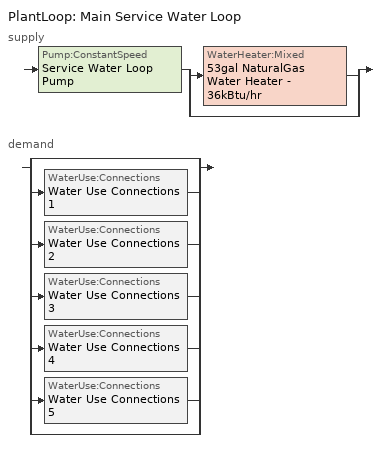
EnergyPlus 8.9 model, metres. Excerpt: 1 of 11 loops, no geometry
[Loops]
PlantLoop 'Main Service Water Loop'
 supply: Pump:ConstantSpeed 'Service Water Loop Pump' > split
  | WaterHeater:Mixed '53gal NaturalGas Water Heater - 36kBtu/hr'
  | bypass
 demand: split
  | bypass
  | WaterUse:Connections 'Water Use Connections 1'
  | WaterUse:Connections 'Water Use Connections 2'
  | WaterUse:Connections 'Water Use Connections 3'
  | WaterUse:Connections 'Water Use Connections 4'
  | WaterUse:Connections 'Water Use Connections 5'
  | bypass
[PlantLoop]
Main Service Water Loop: Fluid Type=Water; Plant Equipment Operation Scheme=Main Service Water Loop Operation Schemes; Maximum Loop Temperature {C}=60; Minimum Loop Temperature {C}=10; Maximum Loop Flow Rate {m3/s}=Autosize; Minimum Loop Flow Rate {m3/s}=0; Plant Loop Volume {m3}=Autocalculate; Load Distribution Scheme=Optimal; Plant Loop Demand Calculation Scheme=SingleSetpoint
[Sizing:Plant]
Main Service Water Loop: Loop Type=Heating; Design Loop Exit Temperature {C}=60; Loop Design Temperature Difference {deltaC}=5; Sizing Option=NonCoincident; Zone Timesteps in Averaging Window=1; Coincident Sizing Factor Mode=None
[Pump:ConstantSpeed]
Service Water Loop Pump: Design Flow Rate {m3/s}=Autosize; Design Pump Head {Pa}=2125.66; Design Power Consumption {W}=Autosize; Motor Efficiency=0.9; Fraction of Motor Inefficiencies to Fluid Stream=0; Pump Control Type=Intermittent; Design Power Sizing Method=PowerPerFlowPerPressure; Design Electric Power per Unit Flow Rate {W/(m3/s)}=348701.1; Design Shaft Power per Unit Flow Rate per Unit Head=1.28205
[SetpointManager:Scheduled]
Service hot water setpoint manager: Control Variable=Temperature; Schedule=Service Water Loop Temp - 140F
[PlantEquipmentOperationSchemes]
Main Service Water Loop Operation Schemes: Control Scheme Object Type 1=PlantEquipmentOperation:HeatingLoad; Control Scheme Name 1=Main Service Water Loop Heating Operation Scheme; Control Scheme Schedule Name 1=Always On Discrete
[PlantEquipmentList]
Main Service Water Loop Heating Equipment List: WaterHeater:Mixed, 53gal NaturalGas Water Heater - 36kBtu/hr
[PlantEquipmentOperation:HeatingLoad]
Main Service Water Loop Heating Operation Scheme: Load Range Lower Limit 1 {W}=0; Load Range Upper Limit 1 {W}=1000000000; Range Equipment List Name 1=Main Service Water Loop Heating Equipment List
[WaterHeater:Mixed]
53gal NaturalGas Water Heater - 36kBtu/hr: Tank Volume {m3}=0.19929; Setpoint Temperature Schedule=Service Water Loop Temp - 140F; Deadband Temperature Difference {deltaC}=2; Maximum Temperature Limit {C}=82.2222; Heater Control Type=Cycle; Heater Maximum Capacity {W}=10412.9; Heater Ignition Minimum Flow Rate {m3/s}=0; Heater Ignition Delay {s}=0; Heater Fuel Type=NaturalGas; Heater Thermal Efficiency=0.8; Off Cycle Parasitic Fuel Consumption Rate {W}=20; Off Cycle Parasitic Fuel Type=NaturalGas; Off Cycle Parasitic Heat Fraction to Tank=0.8; On Cycle Parasitic Fuel Consumption Rate {W}=0; On Cycle Parasitic Fuel Type=NaturalGas; On Cycle Parasitic Heat Fraction to Tank=0; Ambient Temperature Indicator=Schedule; Ambient Temperature Schedule=Water Heater Ambient Temp Schedule - 70F; Off Cycle Loss Coefficient to Ambient Temperature {W/K}=6; Off Cycle Loss Fraction to Zone=1; On Cycle Loss Coefficient to Ambient Temperature {W/K}=6; On Cycle Loss Fraction to Zone=1; Use Side Effectiveness=1; Source Side Effectiveness=1; Use Side Design Flow Rate {m3/s}=Autosize; Source Side Design Flow Rate {m3/s}=Autosize; Indirect Water Heating Recovery Time {hr}=1.5; Source Side Flow Control Mode=IndirectHeatPrimarySetpoint
[WaterUse:Connections]
Name | Water Use Equipment Name 1
Water Use Connections 1 | Warehouse - fine - refrigerated-space function Service Water Use 0.21gal/min
Water Use Connections 2 | Warehouse - fine-space function Service Water Use 0.28gal/min
Water Use Connections 3 | Warehouse - med/blk - refrigerated-space function Service Water Use 0.1gal/min
Water Use Connections 4 | Warehouse - med/blk-space function Service Water Use 0.1gal/min
Water Use Connections 5 | Warehouse - med/blk2-space function Service Water Use 0.1gal/min
[WaterUse:Equipment] Flow Rate Fraction Schedule=NECB-A-Service Water Heating
Name | Peak Flow Rate {m3/s} | Target Temperature Schedule | Zone | Sensible Fraction Schedule | Latent Fraction Schedule
Warehouse - fine - refrigerated-space function Service Water Use 0.21gal/min | 1.31284e-05 | Schedule Ruleset 5 | ALL_ST=Warehouse - fine - refrigerated_FL=Story 1_SCH=A | Schedule Ruleset 3 | Schedule Ruleset 4
Warehouse - fine-space function Service Water Use 0.28gal/min | 1.75046e-05 | Schedule Ruleset 8 | ALL_ST=Warehouse - fine_FL=Story 1_SCH=A | Schedule Ruleset 6 | Schedule Ruleset 7
Warehouse - med/blk - refrigerated-space function Service Water Use 0.1gal/min | 6.56422e-06 | Schedule Ruleset 11 | ALL_ST=Warehouse - med/blk - refrigerated_FL=Story 1_SCH=A | Schedule Ruleset 9 | Schedule Ruleset 10
Warehouse - med/blk-space function Service Water Use 0.1gal/min | 6.56422e-06 | Schedule Ruleset 14 | ALL_ST=Warehouse - med/blk_FL=Story 1_SCH=A | Schedule Ruleset 12 | Schedule Ruleset 13
Warehouse - med/blk2-space function Service Water Use 0.1gal/min | 6.56422e-06 | Schedule Ruleset 17 | ALL_ST=Warehouse - med/blk2_FL=Story 1_SCH=A | Schedule Ruleset 15 | Schedule Ruleset 16
[Schedule:Day:Interval]
NECB-A-Service Water Heating Default; NECB-A-Service Water Heating Default|Wkdy Day: No, 07:00, 0.05, 08:00, 0.1, 10:00, 0.5, 16:00, 0.9, 17:00, 0.7, 18:00, 0.5, 19:00, 0.3, 22:00, 0.2, 24:00, 0.05
NECB-A-Service Water Heating Sat Day; NECB-A-Service Water Heating Sun|Hol Day; Schedule Day 14; Schedule Day 17; Schedule Day 20; Schedule Day 23; Schedule Day 26: No, 24:00, 0.05
Schedule Day 13; Schedule Day 16; Schedule Day 19; Schedule Day 22; Schedule Day 25: No, 24:00, 0.2
Schedule Day 15; Schedule Day 18; Schedule Day 21; Schedule Day 24; Schedule Day 27; Service Water Loop Temp - 140F Default: No, 24:00, 60
Water Heater Ambient Temp Schedule - 70F Default: No, 24:00, 21.1111
[Schedule:Week:Daily]
NECB-A-Service Water Heating Week Rule - Jan1-Dec31: NECB-A-Service Water Heating Sun|Hol Day, NECB-A-Service Water Heating Default|Wkdy Day, NECB-A-Service Water Heating Default|Wkdy Day, NECB-A-Service Water Heating Default|Wkdy Day, NECB-A-Service Water Heating Default|Wkdy Day, NECB-A-Service Water Heating Default|Wkdy Day, NECB-A-Service Water Heating Sat Day, NECB-A-Service Water Heating Default, NECB-A-Service Water Heating Default, NECB-A-Service Water Heating Default, NECB-A-Service Water Heating Default, NECB-A-Service Water Heating Default
Schedule Ruleset 10 Week Rule - Jan1-Dec31: Schedule Day 20, Schedule Day 20, Schedule Day 20, Schedule Day 20, Schedule Day 20, Schedule Day 20, Schedule Day 20, Schedule Day 20, Schedule Day 20, Schedule Day 20, Schedule Day 20, Schedule Day 20
Schedule Ruleset 11 Week Rule - Jan1-Dec31: Schedule Day 21, Schedule Day 21, Schedule Day 21, Schedule Day 21, Schedule Day 21, Schedule Day 21, Schedule Day 21, Schedule Day 21, Schedule Day 21, Schedule Day 21, Schedule Day 21, Schedule Day 21
Schedule Ruleset 12 Week Rule - Jan1-Dec31: Schedule Day 22, Schedule Day 22, Schedule Day 22, Schedule Day 22, Schedule Day 22, Schedule Day 22, Schedule Day 22, Schedule Day 22, Schedule Day 22, Schedule Day 22, Schedule Day 22, Schedule Day 22
Schedule Ruleset 13 Week Rule - Jan1-Dec31: Schedule Day 23, Schedule Day 23, Schedule Day 23, Schedule Day 23, Schedule Day 23, Schedule Day 23, Schedule Day 23, Schedule Day 23, Schedule Day 23, Schedule Day 23, Schedule Day 23, Schedule Day 23
Schedule Ruleset 14 Week Rule - Jan1-Dec31: Schedule Day 24, Schedule Day 24, Schedule Day 24, Schedule Day 24, Schedule Day 24, Schedule Day 24, Schedule Day 24, Schedule Day 24, Schedule Day 24, Schedule Day 24, Schedule Day 24, Schedule Day 24
Schedule Ruleset 15 Week Rule - Jan1-Dec31: Schedule Day 25, Schedule Day 25, Schedule Day 25, Schedule Day 25, Schedule Day 25, Schedule Day 25, Schedule Day 25, Schedule Day 25, Schedule Day 25, Schedule Day 25, Schedule Day 25, Schedule Day 25
Schedule Ruleset 16 Week Rule - Jan1-Dec31: Schedule Day 26, Schedule Day 26, Schedule Day 26, Schedule Day 26, Schedule Day 26, Schedule Day 26, Schedule Day 26, Schedule Day 26, Schedule Day 26, Schedule Day 26, Schedule Day 26, Schedule Day 26
Schedule Ruleset 17 Week Rule - Jan1-Dec31: Schedule Day 27, Schedule Day 27, Schedule Day 27, Schedule Day 27, Schedule Day 27, Schedule Day 27, Schedule Day 27, Schedule Day 27, Schedule Day 27, Schedule Day 27, Schedule Day 27, Schedule Day 27
Schedule Ruleset 3 Week Rule - Jan1-Dec31: Schedule Day 13, Schedule Day 13, Schedule Day 13, Schedule Day 13, Schedule Day 13, Schedule Day 13, Schedule Day 13, Schedule Day 13, Schedule Day 13, Schedule Day 13, Schedule Day 13, Schedule Day 13
Schedule Ruleset 4 Week Rule - Jan1-Dec31: Schedule Day 14, Schedule Day 14, Schedule Day 14, Schedule Day 14, Schedule Day 14, Schedule Day 14, Schedule Day 14, Schedule Day 14, Schedule Day 14, Schedule Day 14, Schedule Day 14, Schedule Day 14
Schedule Ruleset 5 Week Rule - Jan1-Dec31: Schedule Day 15, Schedule Day 15, Schedule Day 15, Schedule Day 15, Schedule Day 15, Schedule Day 15, Schedule Day 15, Schedule Day 15, Schedule Day 15, Schedule Day 15, Schedule Day 15, Schedule Day 15
Schedule Ruleset 6 Week Rule - Jan1-Dec31: Schedule Day 16, Schedule Day 16, Schedule Day 16, Schedule Day 16, Schedule Day 16, Schedule Day 16, Schedule Day 16, Schedule Day 16, Schedule Day 16, Schedule Day 16, Schedule Day 16, Schedule Day 16
Schedule Ruleset 7 Week Rule - Jan1-Dec31: Schedule Day 17, Schedule Day 17, Schedule Day 17, Schedule Day 17, Schedule Day 17, Schedule Day 17, Schedule Day 17, Schedule Day 17, Schedule Day 17, Schedule Day 17, Schedule Day 17, Schedule Day 17
Schedule Ruleset 8 Week Rule - Jan1-Dec31: Schedule Day 18, Schedule Day 18, Schedule Day 18, Schedule Day 18, Schedule Day 18, Schedule Day 18, Schedule Day 18, Schedule Day 18, Schedule Day 18, Schedule Day 18, Schedule Day 18, Schedule Day 18
Schedule Ruleset 9 Week Rule - Jan1-Dec31: Schedule Day 19, Schedule Day 19, Schedule Day 19, Schedule Day 19, Schedule Day 19, Schedule Day 19, Schedule Day 19, Schedule Day 19, Schedule Day 19, Schedule Day 19, Schedule Day 19, Schedule Day 19
Service Water Loop Temp - 140F Week Rule - Jan1-Dec31: Service Water Loop Temp - 140F Default, Service Water Loop Temp - 140F Default, Service Water Loop Temp - 140F Default, Service Water Loop Temp - 140F Default, Service Water Loop Temp - 140F Default, Service Water Loop Temp - 140F Default, Service Water Loop Temp - 140F Default, Service Water Loop Temp - 140F Default, Service Water Loop Temp - 140F Default, Service Water Loop Temp - 140F Default, Service Water Loop Temp - 140F Default, Service Water Loop Temp - 140F Default
Water Heater Ambient Temp Schedule - 70F Week Rule - Jan1-Dec31: Water Heater Ambient Temp Schedule - 70F Default, Water Heater Ambient Temp Schedule - 70F Default, Water Heater Ambient Temp Schedule - 70F Default, Water Heater Ambient Temp Schedule - 70F Default, Water Heater Ambient Temp Schedule - 70F Default, Water Heater Ambient Temp Schedule - 70F Default, Water Heater Ambient Temp Schedule - 70F Default, Water Heater Ambient Temp Schedule - 70F Default, Water Heater Ambient Temp Schedule - 70F Default, Water Heater Ambient Temp Schedule - 70F Default, Water Heater Ambient Temp Schedule - 70F Default, Water Heater Ambient Temp Schedule - 70F Default
[Schedule:Year]
NECB-A-Service Water Heating: NECB-A-Service Water Heating Week Rule - Jan1-Dec31, 1, 1, 12, 31
Schedule Ruleset 10: Schedule Ruleset 10 Week Rule - Jan1-Dec31, 1, 1, 12, 31
Schedule Ruleset 11: Schedule Ruleset 11 Week Rule - Jan1-Dec31, 1, 1, 12, 31
Schedule Ruleset 12: Schedule Ruleset 12 Week Rule - Jan1-Dec31, 1, 1, 12, 31
Schedule Ruleset 13: Schedule Ruleset 13 Week Rule - Jan1-Dec31, 1, 1, 12, 31
Schedule Ruleset 14: Schedule Ruleset 14 Week Rule - Jan1-Dec31, 1, 1, 12, 31
Schedule Ruleset 15: Schedule Ruleset 15 Week Rule - Jan1-Dec31, 1, 1, 12, 31
Schedule Ruleset 16: Schedule Ruleset 16 Week Rule - Jan1-Dec31, 1, 1, 12, 31
Schedule Ruleset 17: Schedule Ruleset 17 Week Rule - Jan1-Dec31, 1, 1, 12, 31
Schedule Ruleset 3: Schedule Ruleset 3 Week Rule - Jan1-Dec31, 1, 1, 12, 31
Schedule Ruleset 4: Schedule Ruleset 4 Week Rule - Jan1-Dec31, 1, 1, 12, 31
Schedule Ruleset 5: Schedule Ruleset 5 Week Rule - Jan1-Dec31, 1, 1, 12, 31
Schedule Ruleset 6: Schedule Ruleset 6 Week Rule - Jan1-Dec31, 1, 1, 12, 31
Schedule Ruleset 7: Schedule Ruleset 7 Week Rule - Jan1-Dec31, 1, 1, 12, 31
Schedule Ruleset 8: Schedule Ruleset 8 Week Rule - Jan1-Dec31, 1, 1, 12, 31
Schedule Ruleset 9: Schedule Ruleset 9 Week Rule - Jan1-Dec31, 1, 1, 12, 31
Service Water Loop Temp - 140F: Service Water Loop Temp - 140F Week Rule - Jan1-Dec31, 1, 1, 12, 31
Water Heater Ambient Temp Schedule - 70F: Water Heater Ambient Temp Schedule - 70F Week Rule - Jan1-Dec31, 1, 1, 12, 31
[Schedule:Constant]
Always On Discrete: Hourly Value=1
